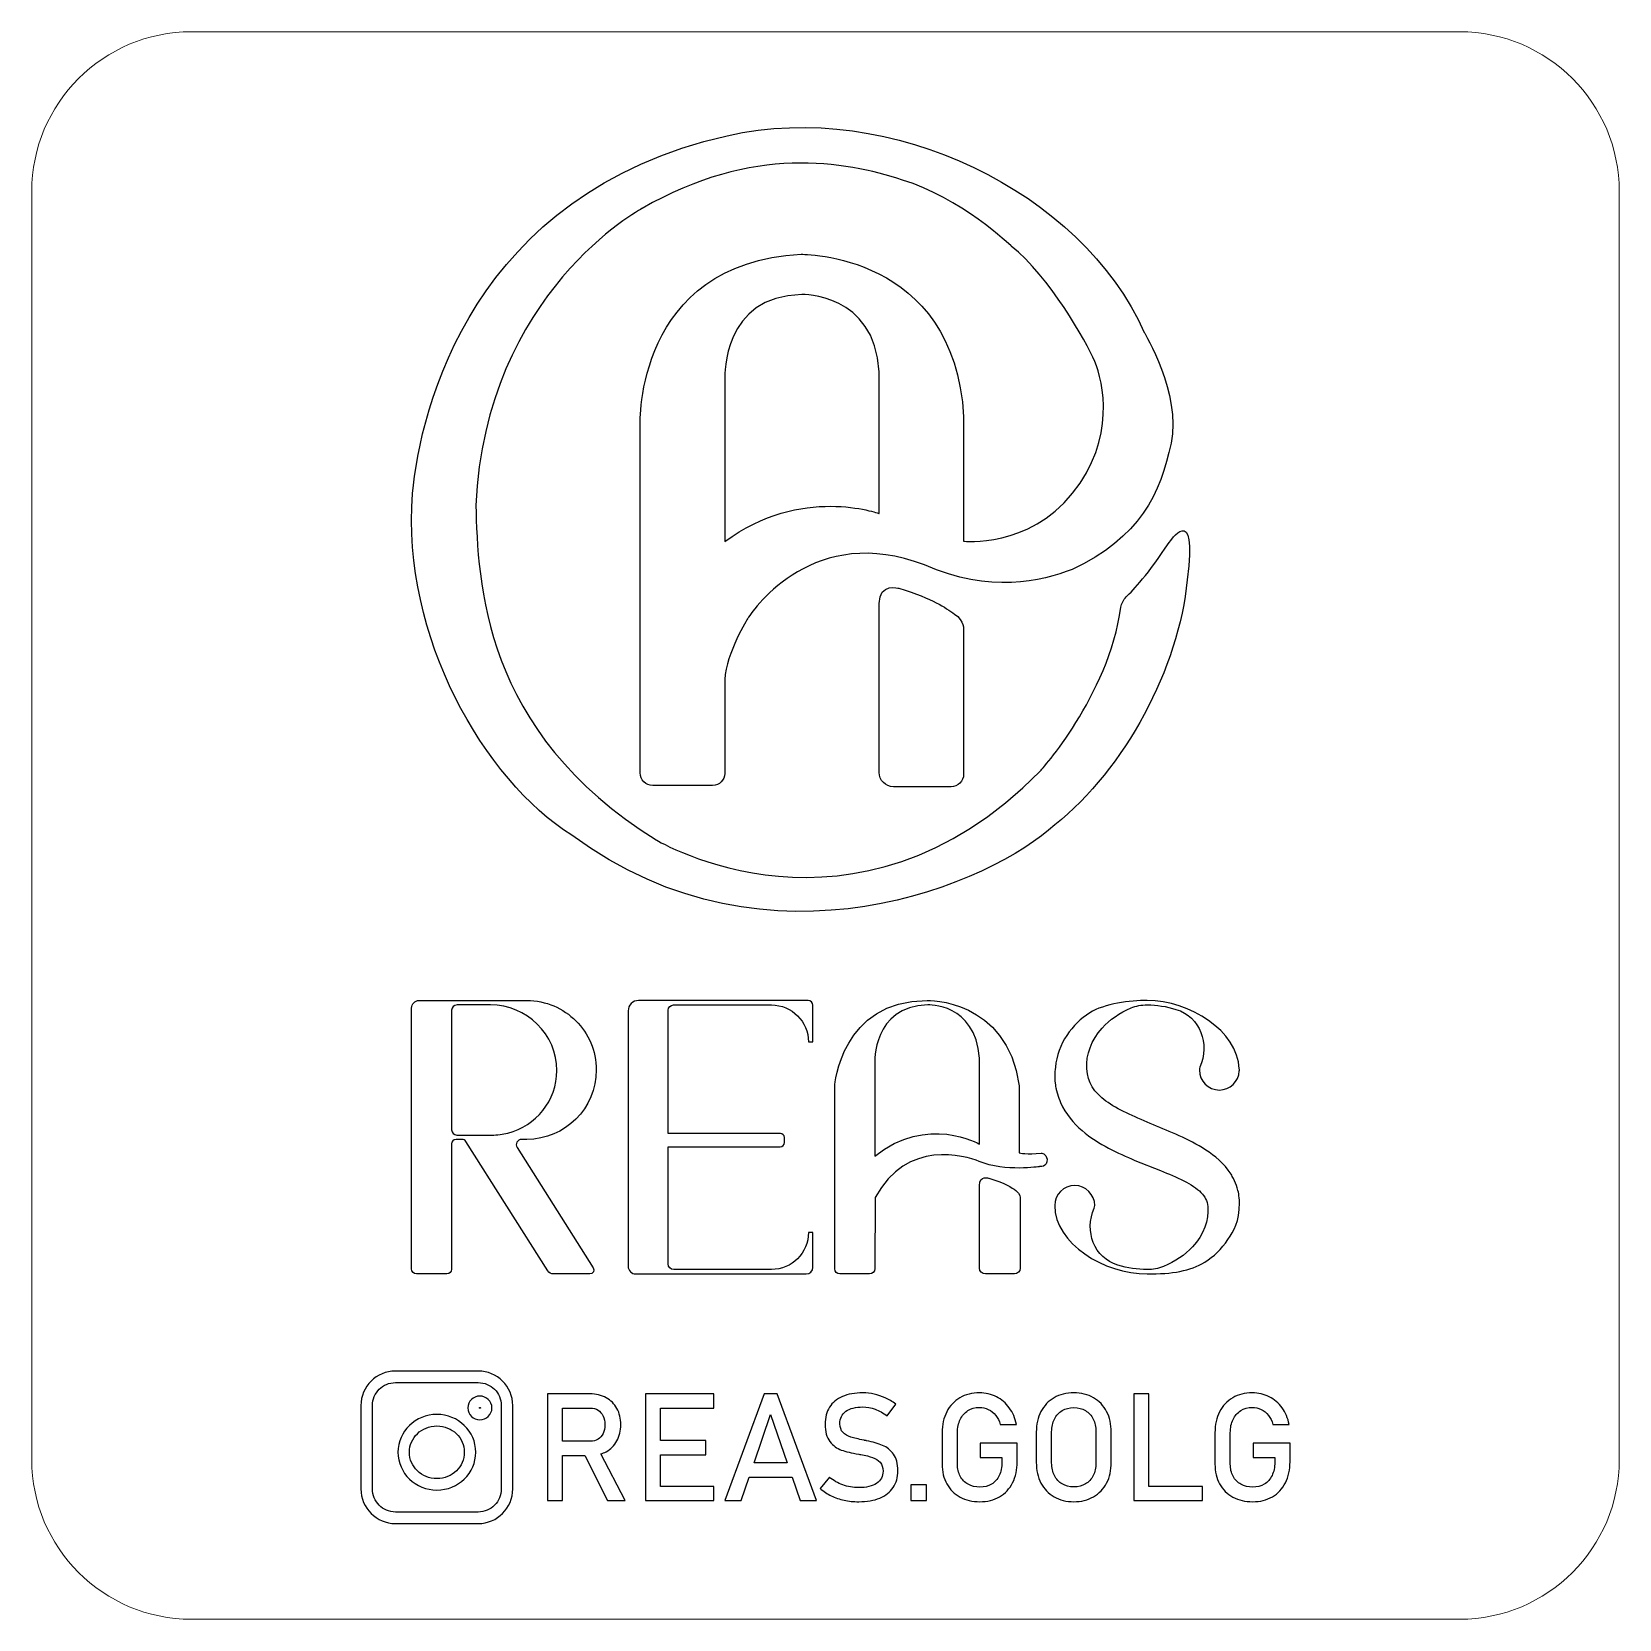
# Model space of a CAD drawing. Header units: millimetres. Extents: x -257 to 309, y -131 to 82.
# Drawn here: x -199.15 to -159.35, y -24.26 to 15.54 of the extents above; entities that cross this region are included whole.
import ezdxf

# ---------------------------------------------------------------- set-up
doc = ezdxf.new("R2010")
doc.units = ezdxf.units.MM
doc.header["$MEASUREMENT"] = 0
doc.layers.add('Layer 1', color=7, linetype='Continuous')

msp = doc.modelspace()

# ---------------------------------------------------------------- linework, layer by layer
at = {"layer": 'Layer 1', "color": 250, "lineweight": 18}
msp.add_open_spline([(-195.1536, 15.5442), (-195.1536, 15.5442), (-163.3536, 15.5442), (-163.3536, 15.5442), (-161.1505, 15.5442), (-159.3536, 13.7473), (-159.3536, 11.5442), (-159.3536, 11.5442), (-159.3536, -20.2558), (-159.3536, -20.2558), (-159.3536, -22.4589), (-161.1505, -24.2558), (-163.3536, -24.2558), (-163.3536, -24.2558), (-195.1536, -24.2558), (-195.1536, -24.2558), (-197.3567, -24.2558), (-199.1536, -22.4589), (-199.1536, -20.2558), (-199.1536, -20.2558), (-199.1536, 11.5442), (-199.1536, 11.5442), (-199.1536, 13.7473), (-197.3567, 15.5442), (-195.1536, 15.5442)], degree=3, knots=[0, 0, 0, 0, 0.125, 0.125, 0.125, 0.25, 0.25, 0.25, 0.375, 0.375, 0.375, 0.5, 0.5, 0.5, 0.625, 0.625, 0.625, 0.75, 0.75, 0.75, 0.875, 0.875, 0.875, 1, 1, 1, 1], dxfattribs=at)
at = {"layer": 'Layer 1', "color": 250}
for points, knots in [([(-170.6381, 2.738), (-171.1575, 1.9543), (-171.536, 1.5469), (-171.7138, 1.3749), (-171.7859, 1.3051), (-171.833, 1.2138), (-171.8469, 1.1143), (-172.161, -1.1205), (-173.8698, -2.9914), (-173.8698, -2.9914), (-178.5212, -7.7213), (-183.4993, -4.7161), (-183.4993, -4.7161), (-187.8763, -2.0115), (-187.9678, 1.8038), (-188.02, 3.6679), (-187.7793, 9.0198), (-183.8477, 11.1154), (-183.8477, 11.1154), (-181.0735, 12.7113), (-178.7782, 12.3044), (-177.3257, 11.8253), (-175.895, 11.4072), (-174.595, 10.1725), (-174.595, 10.1725), (-173.6433, 9.3994), (-172.7199, 7.7945), (-172.5044, 7.2784), (-172.2888, 6.7623), (-171.9622, 5.3446), (-173.0597, 3.9727), (-174.1572, 2.6008), (-175.7904, 2.7706), (-175.7904, 2.7706), (-175.7904, 2.7706), (-175.7904, 5.8891), (-175.7904, 5.8891), (-176.0169, 10.0092), (-179.867, 9.9657), (-179.867, 9.9657), (-184.035, 9.7478), (-183.9, 5.6903), (-183.9, 5.6903), (-183.9, 5.6903), (-183.9, -3.0372), (-183.9, -3.0372), (-183.9, -3.2115), (-183.7586, -3.3529), (-183.5842, -3.3529), (-183.5842, -3.3529), (-182.0827, -3.3529), (-182.0827, -3.3529), (-181.9162, -3.3529), (-181.7811, -3.2178), (-181.7811, -3.0513), (-181.7811, -3.0513), (-181.7811, -0.6983), (-181.7811, -0.6983), (-181.7419, -0.0255), (-181.1997, 0.837), (-181.1997, 0.837), (-181.0364, 1.1048), (-179.5207, 3.2345), (-176.7703, 2.1762), (-175.1371, 1.4576), (-173.8305, 1.7646), (-173.0727, 2.0651), (-171.3742, 2.8491), (-170.8515, 3.9858), (-170.5902, 5.2271), (-170.3289, 6.4683), (-171.261, 8.0058), (-171.261, 8.0058), (-172.8289, 11.5249), (-177.6122, 13.8767), (-181.7223, 12.9359), (-188.0985, 11.4987), (-189.4138, 6.1068), (-189.6054, 3.964), (-189.8841, 0.3752), (-187.811, -3.2135), (-185.616, -4.5985), (-180.6335, -8.2831), (-175.0326, -5.7614), (-173.5039, -4.3372), (-171.74, -2.9391), (-170.3952, -0.4), (-170.1852, 1.8038), (-169.9173, 3.842), (-170.6381, 2.738), (-170.6381, 2.738)], [0, 0, 0, 0, 0.0333333, 0.0333333, 0.0333333, 0.0666667, 0.0666667, 0.0666667, 0.1, 0.1, 0.1, 0.1333333, 0.1333333, 0.1333333, 0.1666667, 0.1666667, 0.1666667, 0.2, 0.2, 0.2, 0.2333333, 0.2333333, 0.2333333, 0.2666667, 0.2666667, 0.2666667, 0.3, 0.3, 0.3, 0.3333333, 0.3333333, 0.3333333, 0.3666667, 0.3666667, 0.3666667, 0.4, 0.4, 0.4, 0.4333333, 0.4333333, 0.4333333, 0.4666667, 0.4666667, 0.4666667, 0.5, 0.5, 0.5, 0.5333333, 0.5333333, 0.5333333, 0.5666667, 0.5666667, 0.5666667, 0.6, 0.6, 0.6, 0.6333333, 0.6333333, 0.6333333, 0.6666667, 0.6666667, 0.6666667, 0.7, 0.7, 0.7, 0.7333333, 0.7333333, 0.7333333, 0.7666667, 0.7666667, 0.7666667, 0.8, 0.8, 0.8, 0.8333333, 0.8333333, 0.8333333, 0.8666667, 0.8666667, 0.8666667, 0.9, 0.9, 0.9, 0.9333333, 0.9333333, 0.9333333, 0.9666667, 0.9666667, 0.9666667, 1, 1, 1, 1]), ([(-177.9081, 3.4632), (-177.9081, 3.4632), (-179.867, 4.1883), (-181.7746, 2.762), (-181.7746, 2.762), (-181.7746, 6.8929), (-181.7746, 6.8929), (-181.7746, 6.8929), (-181.8464, 8.9247), (-179.8428, 8.9552), (-179.8428, 8.9552), (-178.0204, 8.9987), (-177.9081, 7.0205), (-177.9081, 7.0205), (-177.9081, 3.4632), (-177.9081, 3.4632)], [0, 0, 0, 0, 0.2, 0.2, 0.2, 0.4, 0.4, 0.4, 0.6, 0.6, 0.6, 0.8, 0.8, 0.8, 1, 1, 1, 1]), ([(-177.9081, 1.2114), (-177.9081, 1.2114), (-177.9081, -3.0236), (-177.9081, -3.0236), (-177.9081, -3.2223), (-177.747, -3.3834), (-177.5483, -3.3834), (-177.5483, -3.3834), (-176.104, -3.3834), (-176.104, -3.3834), (-175.9308, -3.3834), (-175.7904, -3.243), (-175.7904, -3.0698), (-175.7904, -3.0698), (-175.7904, 0.5407), (-175.7904, 0.5407), (-175.7904, 0.5407), (-175.7643, 0.7803), (-176.0169, 0.9458), (-176.2695, 1.1113), (-176.5221, 1.3229), (-177.415, 1.5903), (-177.415, 1.5903), (-177.9081, 1.7428), (-177.9081, 1.2114)], [0, 0, 0, 0, 0.125, 0.125, 0.125, 0.25, 0.25, 0.25, 0.375, 0.375, 0.375, 0.5, 0.5, 0.5, 0.625, 0.625, 0.625, 0.75, 0.75, 0.75, 0.875, 0.875, 0.875, 1, 1, 1, 1]), ([(-186.9857, -12.4309), (-187.0422, -12.3419), (-186.9783, -12.2256), (-186.8728, -12.2256), (-186.8728, -12.2256), (-186.7422, -12.2256), (-186.7422, -12.2256), (-185.7807, -12.2256), (-185.0012, -11.4461), (-185.0012, -10.4837), (-185.0012, -10.0029), (-185.1966, -9.5683), (-185.511, -9.2525), (-185.8267, -8.9377), (-186.2614, -8.7427), (-186.7422, -8.7427), (-186.7422, -8.7427), (-189.4411, -8.7427), (-189.4411, -8.7427), (-189.5459, -8.7427), (-189.6308, -8.8277), (-189.6308, -8.9325), (-189.6308, -8.9325), (-189.6308, -15.4744), (-189.6308, -15.4744), (-189.6308, -15.5433), (-189.575, -15.5991), (-189.506, -15.5991), (-189.506, -15.5991), (-188.747, -15.5991), (-188.747, -15.5991), (-188.6807, -15.5991), (-188.6269, -15.5454), (-188.6269, -15.479), (-188.6269, -15.479), (-188.6269, -12.3354), (-188.6269, -12.3354), (-188.6269, -12.2747), (-188.5778, -12.2256), (-188.5171, -12.2256), (-188.5171, -12.2256), (-188.3678, -12.2256), (-188.3678, -12.2256), (-188.3285, -12.2256), (-188.292, -12.2456), (-188.2709, -12.2788), (-188.2709, -12.2788), (-186.2175, -15.5171), (-186.2175, -15.5171), (-186.1852, -15.5682), (-186.1289, -15.5991), (-186.0684, -15.5991), (-186.0684, -15.5991), (-185.163, -15.5991), (-185.163, -15.5991), (-185.0825, -15.5991), (-185.0336, -15.5103), (-185.0767, -15.4423), (-185.0767, -15.4423), (-186.9857, -12.4309), (-186.9857, -12.4309)], [0, 0, 0, 0, 0.05, 0.05, 0.05, 0.1, 0.1, 0.1, 0.15, 0.15, 0.15, 0.2, 0.2, 0.2, 0.25, 0.25, 0.25, 0.3, 0.3, 0.3, 0.35, 0.35, 0.35, 0.4, 0.4, 0.4, 0.45, 0.45, 0.45, 0.5, 0.5, 0.5, 0.55, 0.55, 0.55, 0.6, 0.6, 0.6, 0.65, 0.65, 0.65, 0.7, 0.7, 0.7, 0.75, 0.75, 0.75, 0.8, 0.8, 0.8, 0.85, 0.85, 0.85, 0.9, 0.9, 0.9, 0.95, 0.95, 0.95, 1, 1, 1, 1]), ([(-183.198, -8.9893), (-183.198, -8.9893), (-183.198, -12.0808), (-183.198, -12.0808), (-183.198, -12.0808), (-180.3819, -12.0808), (-180.3819, -12.0808), (-180.3286, -12.0808), (-180.2854, -12.124), (-180.2854, -12.1773), (-180.2854, -12.1773), (-180.2854, -12.3064), (-180.2854, -12.3064), (-180.2854, -12.3638), (-180.3319, -12.4104), (-180.3893, -12.4104), (-180.3893, -12.4104), (-183.198, -12.4104), (-183.198, -12.4104), (-183.198, -12.4104), (-183.198, -15.3446), (-183.198, -15.3446), (-183.198, -15.4236), (-183.134, -15.4876), (-183.055, -15.4876), (-183.055, -15.4876), (-180.6094, -15.4876), (-180.6094, -15.4876), (-180.3531, -15.4876), (-180.1213, -15.3839), (-179.9535, -15.2157), (-179.7853, -15.0484), (-179.6816, -14.8165), (-179.6816, -14.5597), (-179.6816, -14.5597), (-179.57, -14.5597), (-179.57, -14.5597), (-179.57, -14.5597), (-179.57, -15.4344), (-179.57, -15.4344), (-179.57, -15.5254), (-179.6438, -15.5992), (-179.7348, -15.5992), (-179.7348, -15.5992), (-184.0107, -15.5992), (-184.0107, -15.5992), (-184.1164, -15.5992), (-184.202, -15.5136), (-184.202, -15.408), (-184.202, -15.408), (-184.202, -9.0043), (-184.202, -9.0043), (-184.202, -8.8599), (-184.0848, -8.7427), (-183.9403, -8.7427), (-183.9403, -8.7427), (-179.6909, -8.7427), (-179.6909, -8.7427), (-179.6241, -8.7427), (-179.57, -8.7968), (-179.57, -8.8635), (-179.57, -8.8635), (-179.57, -9.7822), (-179.57, -9.7822), (-179.57, -9.7822), (-179.6816, -9.7822), (-179.6816, -9.7822), (-179.6816, -9.2691), (-180.0964, -8.8543), (-180.6085, -8.8543), (-180.6085, -8.8543), (-183.063, -8.8543), (-183.063, -8.8543), (-183.1376, -8.8543), (-183.198, -8.9147), (-183.198, -8.9893)], [0, 0, 0, 0, 0.04, 0.04, 0.04, 0.08, 0.08, 0.08, 0.12, 0.12, 0.12, 0.16, 0.16, 0.16, 0.2, 0.2, 0.2, 0.24, 0.24, 0.24, 0.28, 0.28, 0.28, 0.32, 0.32, 0.32, 0.36, 0.36, 0.36, 0.4, 0.4, 0.4, 0.44, 0.44, 0.44, 0.48, 0.48, 0.48, 0.52, 0.52, 0.52, 0.56, 0.56, 0.56, 0.6, 0.6, 0.6, 0.64, 0.64, 0.64, 0.68, 0.68, 0.68, 0.72, 0.72, 0.72, 0.76, 0.76, 0.76, 0.8, 0.8, 0.8, 0.84, 0.84, 0.84, 0.88, 0.88, 0.88, 0.92, 0.92, 0.92, 0.96, 0.96, 0.96, 1, 1, 1, 1]), ([(-173.8481, -12.5681), (-174.1985, -12.6171), (-174.3963, -12.5615), (-174.3963, -12.5615), (-174.3963, -12.5615), (-174.3963, -10.882), (-174.3963, -10.882), (-174.7072, -8.6862), (-176.7054, -8.7428), (-176.7054, -8.7428), (-178.8614, -8.7428), (-179.0195, -10.8749), (-179.0195, -10.8749), (-179.0195, -10.8749), (-179.0195, -15.4743), (-179.0195, -15.4743), (-179.0195, -15.5434), (-178.9635, -15.5993), (-178.8945, -15.5993), (-178.8945, -15.5993), (-178.1507, -15.5993), (-178.1507, -15.5993), (-178.0761, -15.5993), (-178.0156, -15.5389), (-178.0154, -15.4644), (-178.0154, -15.4644), (-178.0117, -13.6852), (-178.0117, -13.6852), (-177.2082, -12.2023), (-175.747, -12.6378), (-175.4029, -12.7793), (-174.7355, -13.045), (-173.8895, -12.9078), (-173.8895, -12.9078), (-173.8895, -12.9078), (-173.6919, -12.9306), (-173.6935, -12.7249), (-173.7163, -12.5681), (-173.8481, -12.5681), (-173.8481, -12.5681)], [0, 0, 0, 0, 0.0769231, 0.0769231, 0.0769231, 0.1538462, 0.1538462, 0.1538462, 0.2307692, 0.2307692, 0.2307692, 0.3076923, 0.3076923, 0.3076923, 0.3846154, 0.3846154, 0.3846154, 0.4615385, 0.4615385, 0.4615385, 0.5384615, 0.5384615, 0.5384615, 0.6153846, 0.6153846, 0.6153846, 0.6923077, 0.6923077, 0.6923077, 0.7692308, 0.7692308, 0.7692308, 0.8461538, 0.8461538, 0.8461538, 0.9230769, 0.9230769, 0.9230769, 1, 1, 1, 1]), ([(-169.8659, -10.4182), (-169.6146, -9.8294), (-169.8554, -9.1533), (-170.4675, -8.9654), (-170.705, -8.8925), (-170.9509, -8.8524), (-171.1885, -8.8524), (-171.1885, -8.8524), (-171.191, -8.8524), (-171.191, -8.8524), (-171.3286, -8.8524), (-171.4661, -8.8774), (-171.5927, -8.9309), (-171.8808, -9.0531), (-172.1292, -9.2234), (-172.3175, -9.4342), (-172.591, -9.7358), (-172.7274, -10.1084), (-172.7028, -10.4533), (-172.679, -10.8076), (-172.5224, -11.0448), (-172.223, -11.2643), (-172.075, -11.3719), (-171.9007, -11.4719), (-171.7109, -11.561), (-171.5228, -11.6537), (-171.3209, -11.7394), (-171.1121, -11.8243), (-170.6964, -12.0013), (-170.2519, -12.1661), (-169.8025, -12.4382), (-169.581, -12.5774), (-169.3467, -12.7419), (-169.1554, -13.001), (-169.1554, -13.001), (-169.086, -13.099), (-169.086, -13.099), (-169.0645, -13.1337), (-169.0451, -13.1716), (-169.0255, -13.208), (-168.9837, -13.2791), (-168.9568, -13.3618), (-168.9301, -13.4418), (-168.9067, -13.5228), (-168.877, -13.6432), (-168.877, -13.8127), (-168.877, -14.3109), (-169.0113, -14.5041), (-169.1658, -14.7379), (-169.3193, -14.9734), (-169.5231, -15.1622), (-169.7467, -15.3008), (-170.1132, -15.5259), (-170.5551, -15.5993), (-171.1884, -15.5993), (-172.2732, -15.5993), (-173.5056, -14.8312), (-173.5068, -13.8841), (-173.5068, -13.8839), (-173.5069, -13.8838), (-173.5069, -13.8835), (-173.5069, -13.8835), (-173.5069, -13.8833), (-173.5069, -13.8833), (-173.5069, -13.8833), (-173.5069, -13.8828), (-173.5069, -13.8828), (-173.5069, -13.8828), (-173.5068, -13.8828), (-173.5068, -13.8828), (-173.5063, -13.6061), (-173.282, -13.3818), (-173.0051, -13.3818), (-172.728, -13.3818), (-172.5032, -13.6065), (-172.5032, -13.8836), (-172.5032, -13.9067), (-172.5083, -13.9292), (-172.5176, -13.9508), (-172.7666, -14.5299), (-172.5242, -15.1953), (-171.9205, -15.3772), (-171.6794, -15.4498), (-171.4296, -15.4898), (-171.1884, -15.4898), (-171.1884, -15.4898), (-171.186, -15.4898), (-171.186, -15.4898), (-171.0461, -15.4894), (-170.9064, -15.4646), (-170.7774, -15.4104), (-170.4907, -15.2904), (-170.2418, -15.1238), (-170.0523, -14.9167), (-169.775, -14.6184), (-169.6383, -14.2476), (-169.6711, -13.9097), (-169.6831, -13.7536), (-169.7422, -13.6642), (-169.8401, -13.5575), (-169.9401, -13.4549), (-170.0943, -13.3524), (-170.2728, -13.2632), (-170.4513, -13.1737), (-170.6484, -13.0872), (-170.8555, -13.0067), (-170.8555, -13.0067), (-171.4963, -12.7512), (-171.4963, -12.7512), (-171.9311, -12.5652), (-172.3929, -12.3662), (-172.8215, -12.0047), (-173.031, -11.8224), (-173.2347, -11.5902), (-173.3589, -11.3035), (-173.3903, -11.2322), (-173.4198, -11.1608), (-173.4382, -11.0849), (-173.4382, -11.0849), (-173.4688, -10.973), (-173.4688, -10.973), (-173.4765, -10.9356), (-173.5068, -10.8202), (-173.5068, -10.6353), (-173.5068, -10.5611), (-173.5019, -10.4877), (-173.491, -10.4158), (-173.4596, -10.127), (-173.3572, -9.8499), (-173.2042, -9.6172), (-173.0521, -9.383), (-172.8511, -9.1928), (-172.6289, -9.0518), (-172.2646, -8.822), (-171.6127, -8.7426), (-171.1884, -8.7426), (-170.121, -8.7426), (-168.9183, -9.5081), (-168.8789, -10.4603), (-168.8784, -10.4688), (-168.8763, -10.4769), (-168.8763, -10.4855), (-168.8763, -10.4894), (-168.8773, -10.4929), (-168.8775, -10.4966), (-168.8775, -10.5006), (-168.877, -10.5043), (-168.877, -10.5082), (-168.877, -10.5082), (-168.8787, -10.5082), (-168.8787, -10.5082), (-168.8907, -10.7747), (-169.1088, -10.9874), (-169.3782, -10.9874), (-169.6553, -10.9874), (-169.8801, -10.7628), (-169.8801, -10.4856), (-169.8801, -10.4626), (-169.875, -10.4401), (-169.8659, -10.4182)], [0, 0, 0, 0, 0.0188679, 0.0188679, 0.0188679, 0.0377358, 0.0377358, 0.0377358, 0.0566038, 0.0566038, 0.0566038, 0.0754717, 0.0754717, 0.0754717, 0.0943396, 0.0943396, 0.0943396, 0.1132075, 0.1132075, 0.1132075, 0.1320755, 0.1320755, 0.1320755, 0.1509434, 0.1509434, 0.1509434, 0.1698113, 0.1698113, 0.1698113, 0.1886792, 0.1886792, 0.1886792, 0.2075472, 0.2075472, 0.2075472, 0.2264151, 0.2264151, 0.2264151, 0.245283, 0.245283, 0.245283, 0.2641509, 0.2641509, 0.2641509, 0.2830189, 0.2830189, 0.2830189, 0.3018868, 0.3018868, 0.3018868, 0.3207547, 0.3207547, 0.3207547, 0.3396226, 0.3396226, 0.3396226, 0.3584906, 0.3584906, 0.3584906, 0.3773585, 0.3773585, 0.3773585, 0.3962264, 0.3962264, 0.3962264, 0.4150943, 0.4150943, 0.4150943, 0.4339623, 0.4339623, 0.4339623, 0.4528302, 0.4528302, 0.4528302, 0.4716981, 0.4716981, 0.4716981, 0.490566, 0.490566, 0.490566, 0.509434, 0.509434, 0.509434, 0.5283019, 0.5283019, 0.5283019, 0.5471698, 0.5471698, 0.5471698, 0.5660377, 0.5660377, 0.5660377, 0.5849057, 0.5849057, 0.5849057, 0.6037736, 0.6037736, 0.6037736, 0.6226415, 0.6226415, 0.6226415, 0.6415094, 0.6415094, 0.6415094, 0.6603774, 0.6603774, 0.6603774, 0.6792453, 0.6792453, 0.6792453, 0.6981132, 0.6981132, 0.6981132, 0.7169811, 0.7169811, 0.7169811, 0.7358491, 0.7358491, 0.7358491, 0.754717, 0.754717, 0.754717, 0.7735849, 0.7735849, 0.7735849, 0.7924528, 0.7924528, 0.7924528, 0.8113208, 0.8113208, 0.8113208, 0.8301887, 0.8301887, 0.8301887, 0.8490566, 0.8490566, 0.8490566, 0.8679245, 0.8679245, 0.8679245, 0.8867925, 0.8867925, 0.8867925, 0.9056604, 0.9056604, 0.9056604, 0.9245283, 0.9245283, 0.9245283, 0.9433962, 0.9433962, 0.9433962, 0.9622642, 0.9622642, 0.9622642, 0.9811321, 0.9811321, 0.9811321, 1, 1, 1, 1]), ([(-187.6188, -12.1163), (-187.6188, -12.1163), (-188.4938, -12.1163), (-188.4938, -12.1163), (-188.5673, -12.1163), (-188.6269, -12.0567), (-188.6269, -11.9833), (-188.6269, -11.9833), (-188.6269, -8.9894), (-188.6269, -8.9894), (-188.6269, -8.9147), (-188.5664, -8.8543), (-188.4918, -8.8543), (-188.4918, -8.8543), (-187.6533, -8.8543), (-187.6533, -8.8543), (-186.7488, -8.8543), (-185.9802, -9.5942), (-185.9872, -10.4987), (-185.993, -11.2546), (-186.5143, -11.8887), (-187.216, -12.0661), (-187.3455, -12.0984), (-187.4806, -12.1163), (-187.6188, -12.1163)], [0, 0, 0, 0, 0.125, 0.125, 0.125, 0.25, 0.25, 0.25, 0.375, 0.375, 0.375, 0.5, 0.5, 0.5, 0.625, 0.625, 0.625, 0.75, 0.75, 0.75, 0.875, 0.875, 0.875, 1, 1, 1, 1]), ([(-175.3938, -12.3421), (-175.3938, -12.3421), (-176.7063, -11.5903), (-178.0183, -12.6487), (-178.0183, -12.6487), (-178.0183, -10.3077), (-178.0183, -10.3077), (-178.0183, -10.3077), (-178.0806, -8.8905), (-176.6906, -8.8543), (-176.6906, -8.8543), (-175.4957, -8.7934), (-175.3938, -10.1875), (-175.3938, -10.1875), (-175.3938, -12.3421), (-175.3938, -12.3421)], [0, 0, 0, 0, 0.2, 0.2, 0.2, 0.4, 0.4, 0.4, 0.6, 0.6, 0.6, 0.8, 0.8, 0.8, 1, 1, 1, 1]), ([(-175.3938, -13.38), (-175.3938, -13.38), (-175.3938, -15.4514), (-175.3938, -15.4514), (-175.3938, -15.5331), (-175.3276, -15.5993), (-175.2459, -15.5993), (-175.2459, -15.5993), (-174.5189, -15.5993), (-174.5189, -15.5993), (-174.4372, -15.5993), (-174.371, -15.5331), (-174.371, -15.4514), (-174.371, -15.4514), (-174.371, -13.704), (-174.371, -13.704), (-174.371, -13.704), (-174.3583, -13.5883), (-174.4804, -13.5084), (-174.6024, -13.4284), (-174.7244, -13.3262), (-175.1556, -13.197), (-175.1556, -13.197), (-175.3938, -13.1234), (-175.3938, -13.38)], [0, 0, 0, 0, 0.125, 0.125, 0.125, 0.25, 0.25, 0.25, 0.375, 0.375, 0.375, 0.5, 0.5, 0.5, 0.625, 0.625, 0.625, 0.75, 0.75, 0.75, 0.875, 0.875, 0.875, 1, 1, 1, 1]), ([(-187.9606, -21.8558), (-187.9606, -21.8558), (-190.0335, -21.8558), (-190.0335, -21.8558), (-190.2728, -21.8558), (-190.4897, -21.7586), (-190.6465, -21.6019), (-190.8032, -21.4445), (-190.9004, -21.2278), (-190.9004, -20.9892), (-190.9004, -20.9892), (-190.9004, -18.9001), (-190.9004, -18.9001), (-190.9004, -18.6608), (-190.8032, -18.444), (-190.6465, -18.2873), (-190.4891, -18.1307), (-190.2724, -18.0336), (-190.0335, -18.0336), (-190.0335, -18.0336), (-187.9606, -18.0336), (-187.9606, -18.0336), (-187.7218, -18.0336), (-187.505, -18.1307), (-187.3482, -18.2873), (-187.1909, -18.444), (-187.0939, -18.6608), (-187.0939, -18.9001), (-187.0939, -18.9001), (-187.0939, -20.9892), (-187.0939, -20.9892), (-187.0939, -21.2281), (-187.1911, -21.4447), (-187.3477, -21.6015), (-187.505, -21.7586), (-187.7218, -21.8558), (-187.9606, -21.8558)], [0, 0, 0, 0, 0.0833333, 0.0833333, 0.0833333, 0.1666667, 0.1666667, 0.1666667, 0.25, 0.25, 0.25, 0.3333333, 0.3333333, 0.3333333, 0.4166667, 0.4166667, 0.4166667, 0.5, 0.5, 0.5, 0.5833333, 0.5833333, 0.5833333, 0.6666667, 0.6666667, 0.6666667, 0.75, 0.75, 0.75, 0.8333333, 0.8333333, 0.8333333, 0.9166667, 0.9166667, 0.9166667, 1, 1, 1, 1]), ([(-190.0335, -21.5678), (-190.0335, -21.5678), (-187.9606, -21.5678), (-187.9606, -21.5678), (-187.8005, -21.5678), (-187.6556, -21.5031), (-187.551, -21.3988), (-187.4466, -21.2941), (-187.3819, -21.1493), (-187.3819, -20.9892), (-187.3819, -20.9892), (-187.3819, -18.9001), (-187.3819, -18.9001), (-187.3819, -18.7403), (-187.4467, -18.5954), (-187.5512, -18.4909), (-187.6556, -18.3863), (-187.8005, -18.3216), (-187.9606, -18.3216), (-187.9606, -18.3216), (-190.0335, -18.3216), (-190.0335, -18.3216), (-190.1936, -18.3216), (-190.3386, -18.3863), (-190.4432, -18.4906), (-190.5476, -18.5956), (-190.6124, -18.7403), (-190.6124, -18.9001), (-190.6124, -18.9001), (-190.6124, -20.9892), (-190.6124, -20.9892), (-190.6124, -21.1493), (-190.5477, -21.2941), (-190.4435, -21.3983), (-190.3383, -21.503), (-190.1933, -21.5678), (-190.0335, -21.5678)], [0, 0, 0, 0, 0.0833333, 0.0833333, 0.0833333, 0.1666667, 0.1666667, 0.1666667, 0.25, 0.25, 0.25, 0.3333333, 0.3333333, 0.3333333, 0.4166667, 0.4166667, 0.4166667, 0.5, 0.5, 0.5, 0.5833333, 0.5833333, 0.5833333, 0.6666667, 0.6666667, 0.6666667, 0.75, 0.75, 0.75, 0.8333333, 0.8333333, 0.8333333, 0.9166667, 0.9166667, 0.9166667, 1, 1, 1, 1]), ([(-187.6163, -18.958), (-187.6163, -19.0405), (-187.6511, -19.1156), (-187.7072, -19.1697), (-187.762, -19.2224), (-187.8369, -19.255), (-187.9186, -19.255), (-188.0008, -19.255), (-188.0758, -19.2222), (-188.1304, -19.1697), (-188.1866, -19.1156), (-188.2215, -19.0406), (-188.2215, -18.958), (-188.2215, -18.8754), (-188.1867, -18.8006), (-188.1312, -18.7469), (-188.076, -18.6938), (-188.0006, -18.661), (-187.9186, -18.661), (-187.8366, -18.661), (-187.7617, -18.6936), (-187.7071, -18.7463), (-187.6508, -18.8008), (-187.6163, -18.8757), (-187.6163, -18.958)], [0, 0, 0, 0, 0.125, 0.125, 0.125, 0.25, 0.25, 0.25, 0.375, 0.375, 0.375, 0.5, 0.5, 0.5, 0.625, 0.625, 0.625, 0.75, 0.75, 0.75, 0.875, 0.875, 0.875, 1, 1, 1, 1]), ([(-186.058, -18.606), (-186.058, -18.606), (-185.8465, -18.606), (-185.8465, -18.606), (-185.8465, -18.606), (-185.1605, -18.606), (-185.1605, -18.606), (-185.0061, -18.606), (-184.8706, -18.638), (-184.7532, -18.702), (-184.6364, -18.7654), (-184.5454, -18.8558), (-184.4814, -18.9732), (-184.4168, -19.0899), (-184.3848, -19.2254), (-184.3848, -19.3786), (-184.3848, -19.5317), (-184.4174, -19.6666), (-184.4821, -19.784), (-184.5473, -19.9007), (-184.6383, -19.9911), (-184.755, -20.0552), (-184.7975, -20.0781), (-184.8421, -20.0968), (-184.8891, -20.1115), (-184.8891, -20.1115), (-184.2724, -21.2815), (-184.2724, -21.2815), (-184.2724, -21.2815), (-184.7174, -21.2815), (-184.7174, -21.2815), (-184.7174, -21.2815), (-185.2881, -20.1506), (-185.2881, -20.1506), (-185.2881, -20.1506), (-185.8465, -20.1506), (-185.8465, -20.1506), (-185.8465, -20.1506), (-185.8465, -21.2815), (-185.8465, -21.2815), (-185.8465, -21.2815), (-186.2218, -21.2815), (-186.2218, -21.2815), (-186.2218, -21.2815), (-186.2218, -18.606), (-186.2218, -18.606), (-186.2218, -18.606), (-186.058, -18.606), (-186.058, -18.606)], [0, 0, 0, 0, 0.0625, 0.0625, 0.0625, 0.125, 0.125, 0.125, 0.1875, 0.1875, 0.1875, 0.25, 0.25, 0.25, 0.3125, 0.3125, 0.3125, 0.375, 0.375, 0.375, 0.4375, 0.4375, 0.4375, 0.5, 0.5, 0.5, 0.5625, 0.5625, 0.5625, 0.625, 0.625, 0.625, 0.6875, 0.6875, 0.6875, 0.75, 0.75, 0.75, 0.8125, 0.8125, 0.8125, 0.875, 0.875, 0.875, 0.9375, 0.9375, 0.9375, 1, 1, 1, 1]), ([(-183.7672, -18.6079), (-183.7672, -18.6079), (-183.5852, -18.6079), (-183.5852, -18.6079), (-183.5852, -18.6079), (-183.3919, -18.6079), (-183.3919, -18.6079), (-183.3919, -18.6079), (-182.0494, -18.6079), (-182.0494, -18.6079), (-182.0494, -18.6079), (-182.0494, -18.965), (-182.0494, -18.965), (-182.0494, -18.965), (-183.3919, -18.965), (-183.3919, -18.965), (-183.3919, -18.965), (-183.3919, -19.7759), (-183.3919, -19.7759), (-183.3919, -19.7759), (-182.2522, -19.7759), (-182.2522, -19.7759), (-182.2522, -19.7759), (-182.2522, -20.1323), (-182.2522, -20.1323), (-182.2522, -20.1323), (-183.3919, -20.1323), (-183.3919, -20.1323), (-183.3919, -20.1323), (-183.3919, -20.925), (-183.3919, -20.925), (-183.3919, -20.925), (-182.0494, -20.925), (-182.0494, -20.925), (-182.0494, -20.925), (-182.0494, -21.2815), (-182.0494, -21.2815), (-182.0494, -21.2815), (-183.3919, -21.2815), (-183.3919, -21.2815), (-183.3919, -21.2815), (-183.5852, -21.2815), (-183.5852, -21.2815), (-183.5852, -21.2815), (-183.7672, -21.2815), (-183.7672, -21.2815), (-183.7672, -21.2815), (-183.7672, -18.6079), (-183.7672, -18.6079)], [0, 0, 0, 0, 0.0625, 0.0625, 0.0625, 0.125, 0.125, 0.125, 0.1875, 0.1875, 0.1875, 0.25, 0.25, 0.25, 0.3125, 0.3125, 0.3125, 0.375, 0.375, 0.375, 0.4375, 0.4375, 0.4375, 0.5, 0.5, 0.5, 0.5625, 0.5625, 0.5625, 0.625, 0.625, 0.625, 0.6875, 0.6875, 0.6875, 0.75, 0.75, 0.75, 0.8125, 0.8125, 0.8125, 0.875, 0.875, 0.875, 0.9375, 0.9375, 0.9375, 1, 1, 1, 1]), ([(-180.7879, -18.6079), (-180.7879, -18.6079), (-180.4684, -18.6079), (-180.4684, -18.6079), (-180.4684, -18.6079), (-179.4825, -21.2815), (-179.4825, -21.2815), (-179.4825, -21.2815), (-179.8873, -21.2815), (-179.8873, -21.2815), (-179.8873, -21.2815), (-180.0889, -20.6947), (-180.0889, -20.6947), (-180.0889, -20.6947), (-181.1676, -20.6947), (-181.1676, -20.6947), (-181.1676, -20.6947), (-181.3691, -21.2815), (-181.3691, -21.2815), (-181.3691, -21.2815), (-181.7739, -21.2815), (-181.7739, -21.2815), (-181.7739, -21.2815), (-180.7879, -18.6079), (-180.7879, -18.6079)], [0, 0, 0, 0, 0.125, 0.125, 0.125, 0.25, 0.25, 0.25, 0.375, 0.375, 0.375, 0.5, 0.5, 0.5, 0.625, 0.625, 0.625, 0.75, 0.75, 0.75, 0.875, 0.875, 0.875, 1, 1, 1, 1]), ([(-178.4218, -21.3091), (-178.5505, -21.3091), (-178.6729, -21.2966), (-178.7877, -21.2721), (-178.9032, -21.2476), (-179.0105, -21.2112), (-179.111, -21.1623), (-179.2107, -21.1127), (-179.3042, -21.0518), (-179.3909, -20.9784), (-179.3909, -20.9784), (-179.3909, -20.9784), (-179.3909, -20.9784), (-179.3909, -20.9784), (-179.1574, -20.6915), (-179.1574, -20.6915), (-179.1574, -20.6915), (-179.1574, -20.6915), (-179.1574, -20.6915), (-179.0557, -20.7794), (-178.9434, -20.8459), (-178.821, -20.8898), (-178.6986, -20.9338), (-178.5655, -20.9558), (-178.4218, -20.9558), (-178.2285, -20.9558), (-178.0785, -20.92), (-177.9719, -20.8484), (-177.8651, -20.7769), (-177.8118, -20.6752), (-177.8118, -20.544), (-177.8118, -20.544), (-177.8118, -20.5422), (-177.8118, -20.5422), (-177.8118, -20.4492), (-177.8357, -20.3752), (-177.884, -20.3206), (-177.9329, -20.266), (-177.9951, -20.2258), (-178.0716, -20.1995), (-178.1482, -20.1731), (-178.2473, -20.1486), (-178.3685, -20.1267), (-178.3723, -20.1254), (-178.3767, -20.1248), (-178.3804, -20.1248), (-178.3848, -20.1248), (-178.3892, -20.1241), (-178.393, -20.1229), (-178.393, -20.1229), (-178.42, -20.1179), (-178.42, -20.1179), (-178.5995, -20.0871), (-178.7451, -20.0526), (-178.8568, -20.0137), (-178.9691, -19.9748), (-179.0651, -19.9045), (-179.1448, -19.8022), (-179.2245, -19.6999), (-179.2641, -19.5543), (-179.2641, -19.3654), (-179.2641, -19.3654), (-179.2641, -19.3635), (-179.2641, -19.3635), (-179.2641, -19.1984), (-179.2271, -19.0572), (-179.153, -18.9398), (-179.079, -18.8231), (-178.9703, -18.7334), (-178.8285, -18.6725), (-178.6861, -18.611), (-178.5154, -18.5802), (-178.3152, -18.5802), (-178.2198, -18.5802), (-178.1256, -18.5909), (-178.0333, -18.6116), (-177.9405, -18.6323), (-177.8494, -18.6637), (-177.7591, -18.7045), (-177.6694, -18.7453), (-177.5808, -18.7974), (-177.4936, -18.8601), (-177.4936, -18.8601), (-177.4936, -18.8601), (-177.4936, -18.8601), (-177.4936, -18.8601), (-177.707, -19.1577), (-177.707, -19.1577), (-177.707, -19.1577), (-177.707, -19.1577), (-177.707, -19.1577), (-177.8086, -19.0829), (-177.9097, -19.0271), (-178.0114, -18.9895), (-178.1124, -18.9524), (-178.2135, -18.9336), (-178.3152, -18.9336), (-178.4978, -18.9336), (-178.6403, -18.97), (-178.7413, -19.0428), (-178.8423, -19.1156), (-178.8925, -19.2191), (-178.8925, -19.3528), (-178.8925, -19.3528), (-178.8925, -19.3547), (-178.8925, -19.3547), (-178.8925, -19.4463), (-178.8668, -19.5185), (-178.8147, -19.5712), (-178.7626, -19.6239), (-178.6974, -19.6628), (-178.6195, -19.688), (-178.5417, -19.7131), (-178.4338, -19.7394), (-178.295, -19.7664), (-178.2901, -19.7677), (-178.2856, -19.7683), (-178.2813, -19.7689), (-178.2769, -19.7696), (-178.2725, -19.7708), (-178.2675, -19.7721), (-178.2618, -19.7733), (-178.2549, -19.7746), (-178.2473, -19.7758), (-178.2398, -19.7771), (-178.2336, -19.7777), (-178.2273, -19.779), (-178.0654, -19.8122), (-177.9304, -19.8518), (-177.8219, -19.897), (-177.7132, -19.9421), (-177.6223, -20.0156), (-177.5495, -20.1166), (-177.4767, -20.2177), (-177.4403, -20.3557), (-177.4403, -20.5315), (-177.4403, -20.5315), (-177.4403, -20.5352), (-177.4403, -20.5352), (-177.4403, -20.6978), (-177.4786, -20.8371), (-177.5557, -20.9532), (-177.6335, -21.0693), (-177.7453, -21.1572), (-177.8915, -21.2181), (-178.0384, -21.279), (-178.2147, -21.3091), (-178.4218, -21.3091)], [0, 0, 0, 0, 0.0204082, 0.0204082, 0.0204082, 0.0408163, 0.0408163, 0.0408163, 0.0612245, 0.0612245, 0.0612245, 0.0816327, 0.0816327, 0.0816327, 0.1020408, 0.1020408, 0.1020408, 0.122449, 0.122449, 0.122449, 0.1428571, 0.1428571, 0.1428571, 0.1632653, 0.1632653, 0.1632653, 0.1836735, 0.1836735, 0.1836735, 0.2040816, 0.2040816, 0.2040816, 0.2244898, 0.2244898, 0.2244898, 0.244898, 0.244898, 0.244898, 0.2653061, 0.2653061, 0.2653061, 0.2857143, 0.2857143, 0.2857143, 0.3061224, 0.3061224, 0.3061224, 0.3265306, 0.3265306, 0.3265306, 0.3469388, 0.3469388, 0.3469388, 0.3673469, 0.3673469, 0.3673469, 0.3877551, 0.3877551, 0.3877551, 0.4081633, 0.4081633, 0.4081633, 0.4285714, 0.4285714, 0.4285714, 0.4489796, 0.4489796, 0.4489796, 0.4693878, 0.4693878, 0.4693878, 0.4897959, 0.4897959, 0.4897959, 0.5102041, 0.5102041, 0.5102041, 0.5306122, 0.5306122, 0.5306122, 0.5510204, 0.5510204, 0.5510204, 0.5714286, 0.5714286, 0.5714286, 0.5918367, 0.5918367, 0.5918367, 0.6122449, 0.6122449, 0.6122449, 0.6326531, 0.6326531, 0.6326531, 0.6530612, 0.6530612, 0.6530612, 0.6734694, 0.6734694, 0.6734694, 0.6938776, 0.6938776, 0.6938776, 0.7142857, 0.7142857, 0.7142857, 0.7346939, 0.7346939, 0.7346939, 0.755102, 0.755102, 0.755102, 0.7755102, 0.7755102, 0.7755102, 0.7959184, 0.7959184, 0.7959184, 0.8163265, 0.8163265, 0.8163265, 0.8367347, 0.8367347, 0.8367347, 0.8571429, 0.8571429, 0.8571429, 0.877551, 0.877551, 0.877551, 0.8979592, 0.8979592, 0.8979592, 0.9183673, 0.9183673, 0.9183673, 0.9387755, 0.9387755, 0.9387755, 0.9591837, 0.9591837, 0.9591837, 0.9795918, 0.9795918, 0.9795918, 1, 1, 1, 1]), ([(-174.4465, -19.8418), (-174.4465, -19.8418), (-174.4465, -20.3087), (-174.4465, -20.3087), (-174.4465, -20.5076), (-174.4848, -20.6821), (-174.562, -20.834), (-174.6392, -20.9852), (-174.7484, -21.102), (-174.8902, -21.1848), (-175.0321, -21.2677), (-175.1959, -21.3091), (-175.3823, -21.3091), (-175.5712, -21.3091), (-175.7369, -21.2702), (-175.8794, -21.1924), (-176.0225, -21.1146), (-176.1329, -21.0047), (-176.2113, -20.8622), (-176.2898, -20.7197), (-176.3294, -20.5553), (-176.3294, -20.3677), (-176.3294, -20.3677), (-176.3294, -19.5788), (-176.3294, -19.5788), (-176.3294, -19.3805), (-176.2904, -19.2054), (-176.2132, -19.0547), (-176.1361, -18.9041), (-176.0268, -18.7873), (-175.885, -18.7045), (-175.7432, -18.6217), (-175.5794, -18.5802), (-175.3929, -18.5802), (-175.2398, -18.5802), (-175.0986, -18.6135), (-174.9693, -18.6788), (-174.8401, -18.7447), (-174.7321, -18.8369), (-174.6448, -18.9574), (-174.5576, -19.0773), (-174.4992, -19.2166), (-174.4685, -19.3748), (-174.4685, -19.3748), (-174.4685, -19.3748), (-174.4685, -19.3748), (-174.4685, -19.3748), (-174.8745, -19.3748), (-174.8745, -19.3748), (-174.8745, -19.3748), (-174.8745, -19.3748), (-174.8745, -19.3748), (-174.8965, -19.2851), (-174.9342, -19.2084), (-174.9869, -19.1438), (-175.0396, -19.0798), (-175.1011, -19.0309), (-175.1727, -18.997), (-175.2436, -18.9631), (-175.317, -18.9461), (-175.3929, -18.9461), (-175.5034, -18.9461), (-175.6001, -18.9725), (-175.6836, -19.0252), (-175.767, -19.0779), (-175.8317, -19.152), (-175.8768, -19.2468), (-175.9221, -19.3421), (-175.9447, -19.4526), (-175.9447, -19.5788), (-175.9447, -19.5788), (-175.9447, -20.3677), (-175.9447, -20.3677), (-175.9447, -20.4831), (-175.9214, -20.5836), (-175.875, -20.6702), (-175.8285, -20.7568), (-175.7626, -20.8239), (-175.6773, -20.8716), (-175.5919, -20.9193), (-175.4934, -20.9432), (-175.3823, -20.9432), (-175.2718, -20.9432), (-175.1752, -20.9181), (-175.0917, -20.8685), (-175.0082, -20.8189), (-174.9442, -20.7468), (-174.8984, -20.6526), (-174.8532, -20.5585), (-174.8306, -20.4461), (-174.8306, -20.3162), (-174.8306, -20.3162), (-174.8306, -20.2001), (-174.8306, -20.2001), (-174.8306, -20.2001), (-175.3729, -20.2001), (-175.3729, -20.2001), (-175.3729, -20.2001), (-175.3729, -19.8418), (-175.3729, -19.8418), (-175.3729, -19.8418), (-174.4465, -19.8418), (-174.4465, -19.8418)], [0, 0, 0, 0, 0.0294118, 0.0294118, 0.0294118, 0.0588235, 0.0588235, 0.0588235, 0.0882353, 0.0882353, 0.0882353, 0.1176471, 0.1176471, 0.1176471, 0.1470588, 0.1470588, 0.1470588, 0.1764706, 0.1764706, 0.1764706, 0.2058824, 0.2058824, 0.2058824, 0.2352941, 0.2352941, 0.2352941, 0.2647059, 0.2647059, 0.2647059, 0.2941176, 0.2941176, 0.2941176, 0.3235294, 0.3235294, 0.3235294, 0.3529412, 0.3529412, 0.3529412, 0.3823529, 0.3823529, 0.3823529, 0.4117647, 0.4117647, 0.4117647, 0.4411765, 0.4411765, 0.4411765, 0.4705882, 0.4705882, 0.4705882, 0.5, 0.5, 0.5, 0.5294118, 0.5294118, 0.5294118, 0.5588235, 0.5588235, 0.5588235, 0.5882353, 0.5882353, 0.5882353, 0.6176471, 0.6176471, 0.6176471, 0.6470588, 0.6470588, 0.6470588, 0.6764706, 0.6764706, 0.6764706, 0.7058824, 0.7058824, 0.7058824, 0.7352941, 0.7352941, 0.7352941, 0.7647059, 0.7647059, 0.7647059, 0.7941176, 0.7941176, 0.7941176, 0.8235294, 0.8235294, 0.8235294, 0.8529412, 0.8529412, 0.8529412, 0.8823529, 0.8823529, 0.8823529, 0.9117647, 0.9117647, 0.9117647, 0.9411765, 0.9411765, 0.9411765, 0.9705882, 0.9705882, 0.9705882, 1, 1, 1, 1]), ([(-173.0281, -21.3091), (-173.2146, -21.3091), (-173.379, -21.2683), (-173.5214, -21.1867), (-173.6633, -21.1051), (-173.7731, -20.9902), (-173.8516, -20.8409), (-173.9294, -20.6922), (-173.9683, -20.5196), (-173.9683, -20.3237), (-173.9683, -20.3237), (-173.9683, -19.5662), (-173.9683, -19.5662), (-173.9683, -19.3698), (-173.9294, -19.1972), (-173.8516, -19.0484), (-173.7731, -18.8997), (-173.6633, -18.7842), (-173.5214, -18.7026), (-173.379, -18.621), (-173.2146, -18.5802), (-173.0281, -18.5802), (-172.8424, -18.5802), (-172.6779, -18.621), (-172.5355, -18.7026), (-172.3936, -18.7842), (-172.2832, -18.8997), (-172.2054, -19.0484), (-172.1275, -19.1972), (-172.0886, -19.3698), (-172.0886, -19.5662), (-172.0886, -19.5662), (-172.0886, -20.3237), (-172.0886, -20.3237), (-172.0886, -20.5196), (-172.1275, -20.6922), (-172.2054, -20.8409), (-172.2832, -20.9902), (-172.3936, -21.1051), (-172.5355, -21.1867), (-172.6779, -21.2683), (-172.8424, -21.3091), (-173.0281, -21.3091)], [0, 0, 0, 0, 0.0714286, 0.0714286, 0.0714286, 0.1428571, 0.1428571, 0.1428571, 0.2142857, 0.2142857, 0.2142857, 0.2857143, 0.2857143, 0.2857143, 0.3571429, 0.3571429, 0.3571429, 0.4285714, 0.4285714, 0.4285714, 0.5, 0.5, 0.5, 0.5714286, 0.5714286, 0.5714286, 0.6428571, 0.6428571, 0.6428571, 0.7142857, 0.7142857, 0.7142857, 0.7857143, 0.7857143, 0.7857143, 0.8571429, 0.8571429, 0.8571429, 0.9285714, 0.9285714, 0.9285714, 1, 1, 1, 1]), ([(-171.5193, -18.6079), (-171.5193, -18.6079), (-171.144, -18.6079), (-171.144, -18.6079), (-171.144, -18.6079), (-171.144, -20.925), (-171.144, -20.925), (-171.144, -20.925), (-169.8015, -20.925), (-169.8015, -20.925), (-169.8015, -20.925), (-169.8015, -21.2815), (-169.8015, -21.2815), (-169.8015, -21.2815), (-171.144, -21.2815), (-171.144, -21.2815), (-171.144, -21.2815), (-171.3317, -21.2815), (-171.3317, -21.2815), (-171.3317, -21.2815), (-171.5193, -21.2815), (-171.5193, -21.2815), (-171.5193, -21.2815), (-171.5193, -18.6079), (-171.5193, -18.6079)], [0, 0, 0, 0, 0.125, 0.125, 0.125, 0.25, 0.25, 0.25, 0.375, 0.375, 0.375, 0.5, 0.5, 0.5, 0.625, 0.625, 0.625, 0.75, 0.75, 0.75, 0.875, 0.875, 0.875, 1, 1, 1, 1]), ([(-167.6068, -19.8418), (-167.6068, -19.8418), (-167.6068, -20.3087), (-167.6068, -20.3087), (-167.6068, -20.5076), (-167.6451, -20.6821), (-167.7223, -20.834), (-167.7995, -20.9852), (-167.9087, -21.102), (-168.0505, -21.1848), (-168.1924, -21.2677), (-168.3562, -21.3091), (-168.5426, -21.3091), (-168.7315, -21.3091), (-168.8972, -21.2702), (-169.0397, -21.1924), (-169.1828, -21.1146), (-169.2932, -21.0047), (-169.3716, -20.8622), (-169.4501, -20.7197), (-169.4896, -20.5553), (-169.4896, -20.3677), (-169.4896, -20.3677), (-169.4896, -19.5788), (-169.4896, -19.5788), (-169.4896, -19.3805), (-169.4507, -19.2054), (-169.3735, -19.0547), (-169.2963, -18.9041), (-169.1871, -18.7873), (-169.0453, -18.7045), (-168.9035, -18.6217), (-168.7396, -18.5802), (-168.5532, -18.5802), (-168.4001, -18.5802), (-168.2589, -18.6135), (-168.1296, -18.6788), (-168.0003, -18.7447), (-167.8924, -18.8369), (-167.8051, -18.9574), (-167.7179, -19.0773), (-167.6595, -19.2166), (-167.6288, -19.3748), (-167.6288, -19.3748), (-167.6288, -19.3748), (-167.6288, -19.3748), (-167.6288, -19.3748), (-168.0348, -19.3748), (-168.0348, -19.3748), (-168.0348, -19.3748), (-168.0348, -19.3748), (-168.0348, -19.3748), (-168.0568, -19.2851), (-168.0945, -19.2084), (-168.1472, -19.1438), (-168.1999, -19.0798), (-168.2614, -19.0309), (-168.333, -18.997), (-168.4039, -18.9631), (-168.4773, -18.9461), (-168.5532, -18.9461), (-168.6637, -18.9461), (-168.7604, -18.9725), (-168.8438, -19.0252), (-168.9273, -19.0779), (-168.992, -19.152), (-169.0371, -19.2468), (-169.0823, -19.3421), (-169.1049, -19.4526), (-169.1049, -19.5788), (-169.1049, -19.5788), (-169.1049, -20.3677), (-169.1049, -20.3677), (-169.1049, -20.4831), (-169.0817, -20.5836), (-169.0352, -20.6702), (-168.9888, -20.7568), (-168.9229, -20.8239), (-168.8375, -20.8716), (-168.7522, -20.9193), (-168.6536, -20.9432), (-168.5426, -20.9432), (-168.4321, -20.9432), (-168.3354, -20.9181), (-168.252, -20.8685), (-168.1685, -20.8189), (-168.1045, -20.7468), (-168.0587, -20.6526), (-168.0135, -20.5585), (-167.9909, -20.4461), (-167.9909, -20.3162), (-167.9909, -20.3162), (-167.9909, -20.2001), (-167.9909, -20.2001), (-167.9909, -20.2001), (-168.5332, -20.2001), (-168.5332, -20.2001), (-168.5332, -20.2001), (-168.5332, -19.8418), (-168.5332, -19.8418), (-168.5332, -19.8418), (-167.6068, -19.8418), (-167.6068, -19.8418)], [0, 0, 0, 0, 0.0294118, 0.0294118, 0.0294118, 0.0588235, 0.0588235, 0.0588235, 0.0882353, 0.0882353, 0.0882353, 0.1176471, 0.1176471, 0.1176471, 0.1470588, 0.1470588, 0.1470588, 0.1764706, 0.1764706, 0.1764706, 0.2058824, 0.2058824, 0.2058824, 0.2352941, 0.2352941, 0.2352941, 0.2647059, 0.2647059, 0.2647059, 0.2941176, 0.2941176, 0.2941176, 0.3235294, 0.3235294, 0.3235294, 0.3529412, 0.3529412, 0.3529412, 0.3823529, 0.3823529, 0.3823529, 0.4117647, 0.4117647, 0.4117647, 0.4411765, 0.4411765, 0.4411765, 0.4705882, 0.4705882, 0.4705882, 0.5, 0.5, 0.5, 0.5294118, 0.5294118, 0.5294118, 0.5588235, 0.5588235, 0.5588235, 0.5882353, 0.5882353, 0.5882353, 0.6176471, 0.6176471, 0.6176471, 0.6470588, 0.6470588, 0.6470588, 0.6764706, 0.6764706, 0.6764706, 0.7058824, 0.7058824, 0.7058824, 0.7352941, 0.7352941, 0.7352941, 0.7647059, 0.7647059, 0.7647059, 0.7941176, 0.7941176, 0.7941176, 0.8235294, 0.8235294, 0.8235294, 0.8529412, 0.8529412, 0.8529412, 0.8823529, 0.8823529, 0.8823529, 0.9117647, 0.9117647, 0.9117647, 0.9411765, 0.9411765, 0.9411765, 0.9705882, 0.9705882, 0.9705882, 1, 1, 1, 1]), ([(-187.9067, -18.9631), (-187.9067, -18.9631), (-187.9044, -18.958), (-187.9044, -18.958), (-187.9044, -18.958), (-187.9065, -18.9529), (-187.9065, -18.9529), (-187.909, -18.9506), (-187.9134, -18.949), (-187.9186, -18.949), (-187.9241, -18.949), (-187.9288, -18.9506), (-187.9315, -18.9532), (-187.9315, -18.9532), (-187.9334, -18.958), (-187.9334, -18.958), (-187.9334, -18.958), (-187.9313, -18.9628), (-187.9313, -18.9628), (-187.9287, -18.9653), (-187.924, -18.967), (-187.9186, -18.967), (-187.9134, -18.967), (-187.9092, -18.9655), (-187.9067, -18.9631)], [0, 0, 0, 0, 0.125, 0.125, 0.125, 0.25, 0.25, 0.25, 0.375, 0.375, 0.375, 0.5, 0.5, 0.5, 0.625, 0.625, 0.625, 0.75, 0.75, 0.75, 0.875, 0.875, 0.875, 1, 1, 1, 1]), ([(-185.8465, -19.7941), (-185.8465, -19.7941), (-185.1461, -19.7941), (-185.1461, -19.7941), (-185.0751, -19.7941), (-185.0117, -19.7771), (-184.9565, -19.7426), (-184.9013, -19.7081), (-184.8586, -19.6597), (-184.8285, -19.5963), (-184.799, -19.5329), (-184.7839, -19.4608), (-184.7839, -19.3786), (-184.7839, -19.2964), (-184.799, -19.2235), (-184.8285, -19.1608), (-184.8586, -19.0974), (-184.9013, -19.0484), (-184.9559, -19.0146), (-185.0098, -18.98), (-185.0739, -18.9631), (-185.1461, -18.9631), (-185.1461, -18.9631), (-185.8465, -18.9631), (-185.8465, -18.9631), (-185.8465, -18.9631), (-185.8465, -19.7941), (-185.8465, -19.7941)], [0, 0, 0, 0, 0.1111111, 0.1111111, 0.1111111, 0.2222222, 0.2222222, 0.2222222, 0.3333333, 0.3333333, 0.3333333, 0.4444444, 0.4444444, 0.4444444, 0.5555556, 0.5555556, 0.5555556, 0.6666667, 0.6666667, 0.6666667, 0.7777778, 0.7777778, 0.7777778, 0.8888889, 0.8888889, 0.8888889, 1, 1, 1, 1]), ([(-173.0281, -20.9395), (-172.9183, -20.9395), (-172.821, -20.915), (-172.737, -20.8647), (-172.6528, -20.8151), (-172.5882, -20.7448), (-172.5424, -20.6539), (-172.4959, -20.5622), (-172.4734, -20.4568), (-172.4734, -20.3363), (-172.4734, -20.3363), (-172.4734, -19.553), (-172.4734, -19.553), (-172.4734, -19.4332), (-172.4959, -19.3271), (-172.5424, -19.2361), (-172.5882, -19.1444), (-172.6528, -19.0741), (-172.737, -19.0246), (-172.821, -18.975), (-172.9183, -18.9499), (-173.0281, -18.9499), (-173.1386, -18.9499), (-173.2359, -18.975), (-173.32, -19.0246), (-173.4041, -19.0741), (-173.4688, -19.1444), (-173.5145, -19.2361), (-173.561, -19.3271), (-173.5836, -19.4332), (-173.5836, -19.553), (-173.5836, -19.553), (-173.5836, -20.3363), (-173.5836, -20.3363), (-173.5836, -20.4568), (-173.561, -20.5622), (-173.5145, -20.6539), (-173.4688, -20.7448), (-173.4041, -20.8151), (-173.32, -20.8647), (-173.2359, -20.915), (-173.1386, -20.9395), (-173.0281, -20.9395)], [0, 0, 0, 0, 0.0714286, 0.0714286, 0.0714286, 0.1428571, 0.1428571, 0.1428571, 0.2142857, 0.2142857, 0.2142857, 0.2857143, 0.2857143, 0.2857143, 0.3571429, 0.3571429, 0.3571429, 0.4285714, 0.4285714, 0.4285714, 0.5, 0.5, 0.5, 0.5714286, 0.5714286, 0.5714286, 0.6428571, 0.6428571, 0.6428571, 0.7142857, 0.7142857, 0.7142857, 0.7857143, 0.7857143, 0.7857143, 0.8571429, 0.8571429, 0.8571429, 0.9285714, 0.9285714, 0.9285714, 1, 1, 1, 1]), ([(-188.021, -20.0686), (-188.021, -20.3308), (-188.1312, -20.5685), (-188.3092, -20.7405), (-188.4857, -20.9109), (-188.7292, -21.0164), (-188.9972, -21.0164), (-189.2652, -21.0164), (-189.5086, -20.9107), (-189.685, -20.7404), (-189.8629, -20.5686), (-189.9731, -20.3308), (-189.9731, -20.0686), (-189.9731, -19.8065), (-189.8629, -19.5689), (-189.685, -19.3972), (-189.5088, -19.2268), (-189.2652, -19.1213), (-188.9972, -19.1213), (-188.7292, -19.1213), (-188.4857, -19.2267), (-188.3092, -19.3971), (-188.1312, -19.5688), (-188.021, -19.8065), (-188.021, -20.0686)], [0, 0, 0, 0, 0.125, 0.125, 0.125, 0.25, 0.25, 0.25, 0.375, 0.375, 0.375, 0.5, 0.5, 0.5, 0.625, 0.625, 0.625, 0.75, 0.75, 0.75, 0.875, 0.875, 0.875, 1, 1, 1, 1]), ([(-188.5083, -20.5336), (-188.3852, -20.4148), (-188.309, -20.2501), (-188.309, -20.0686), (-188.309, -19.8872), (-188.3854, -19.7227), (-188.5083, -19.604), (-188.6327, -19.4839), (-188.8057, -19.4094), (-188.9972, -19.4094), (-189.1886, -19.4094), (-189.3615, -19.4839), (-189.4859, -19.6041), (-189.6088, -19.7228), (-189.6851, -19.8872), (-189.6851, -20.0686), (-189.6851, -20.2501), (-189.6089, -20.4148), (-189.4859, -20.5335), (-189.3613, -20.6537), (-189.1884, -20.7284), (-188.9972, -20.7284), (-188.8057, -20.7284), (-188.6327, -20.6537), (-188.5083, -20.5336)], [0, 0, 0, 0, 0.125, 0.125, 0.125, 0.25, 0.25, 0.25, 0.375, 0.375, 0.375, 0.5, 0.5, 0.5, 0.625, 0.625, 0.625, 0.75, 0.75, 0.75, 0.875, 0.875, 0.875, 1, 1, 1, 1]), ([(-180.2115, -20.3382), (-180.2115, -20.3382), (-180.6285, -19.1244), (-180.6285, -19.1244), (-180.6285, -19.1244), (-181.0452, -20.3382), (-181.0452, -20.3382), (-181.0452, -20.3382), (-180.2115, -20.3382), (-180.2115, -20.3382)], [0, 0, 0, 0, 0.3333333, 0.3333333, 0.3333333, 0.6666667, 0.6666667, 0.6666667, 1, 1, 1, 1]), ([(-177.1183, -20.8879), (-177.1183, -20.8879), (-176.7248, -20.8879), (-176.7248, -20.8879), (-176.7248, -20.8879), (-176.7248, -21.2815), (-176.7248, -21.2815), (-176.7248, -21.2815), (-177.1183, -21.2815), (-177.1183, -21.2815), (-177.1183, -21.2815), (-177.1183, -20.8879), (-177.1183, -20.8879)], [0, 0, 0, 0, 0.25, 0.25, 0.25, 0.5, 0.5, 0.5, 0.75, 0.75, 0.75, 1, 1, 1, 1])]:
    msp.add_open_spline(points, degree=3, knots=knots, dxfattribs=at)

doc.saveas('drawing.dxf')
